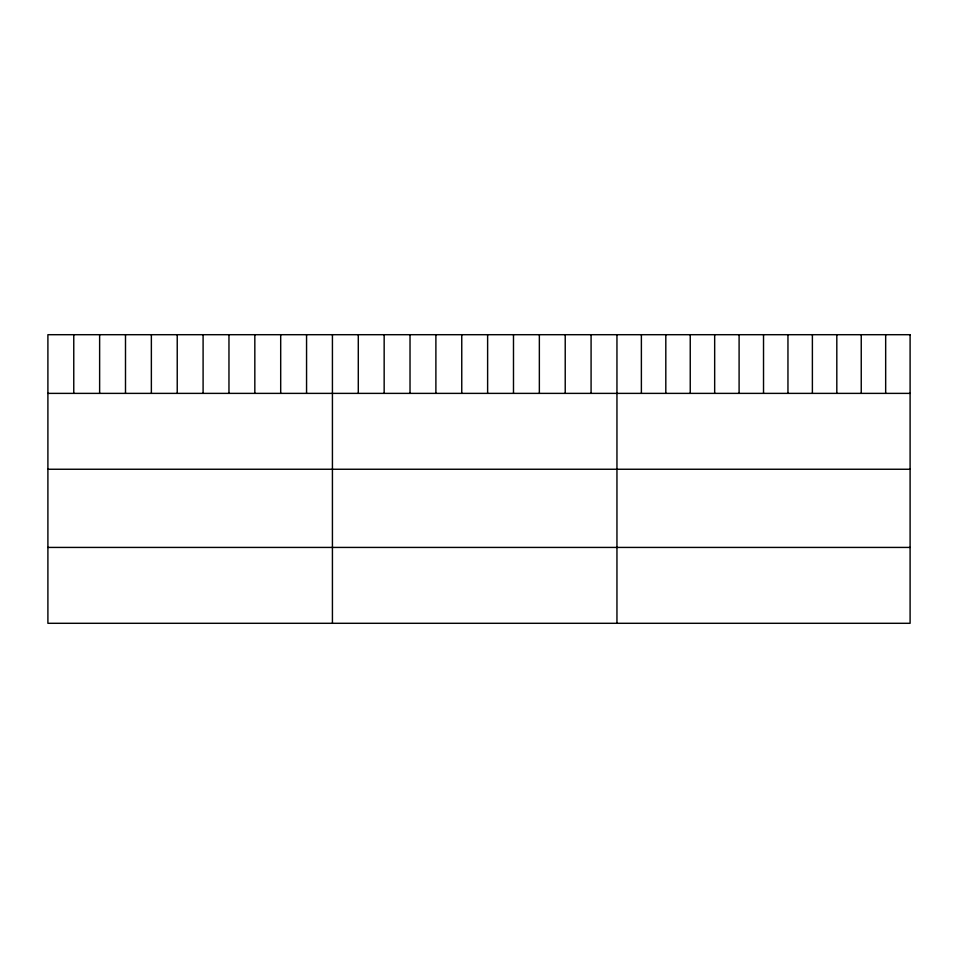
<?xml version="1.0" encoding="UTF-8"?>
<svg xmlns="http://www.w3.org/2000/svg" width="958" height="958" viewBox="0 0 958 958"><rect width="100%" height="100%" fill="white"/><g stroke="black" fill="none" stroke-linecap="round" stroke-linejoin="round"><path stroke-width="1.44" d="M47.9 393.379L910.1 393.379M47.9 469.252L910.1 469.252M47.9 547.425L910.1 547.425M885.671 334.701L885.671 393.379M861.242 334.701L861.242 393.379M836.813 334.701L836.813 393.379M812.384 334.701L812.384 393.379M787.955 334.701L787.955 393.379M763.526 334.701L763.526 393.379M739.097 334.701L739.097 393.379M714.668 334.701L714.668 393.379M690.239 334.701L690.239 393.379M665.81 334.701L665.81 393.379M641.381 334.701L641.381 393.379M616.952 334.701L616.952 623.299M591.086 334.701L591.086 393.379M565.22 334.701L565.22 393.379M539.354 334.701L539.354 393.379M513.488 334.701L513.488 393.379M487.622 334.701L487.622 393.379M461.756 334.701L461.756 393.379M435.89 334.701L435.89 393.379M410.024 334.701L410.024 393.379M384.158 334.701L384.158 393.379M358.292 334.701L358.292 393.379M332.426 334.701L332.426 623.299M306.56 334.701L306.56 393.379M280.694 334.701L280.694 393.379M254.828 334.701L254.828 393.379M228.962 334.701L228.962 393.379M203.096 334.701L203.096 393.379M177.23 334.701L177.23 393.379M151.364 334.701L151.364 393.379M125.498 334.701L125.498 393.379M99.632 334.701L99.632 393.379M73.766 334.701L73.766 393.379M910.1 334.701L47.9 334.701L47.9 623.299L910.1 623.299L910.1 334.701"/></g></svg>
